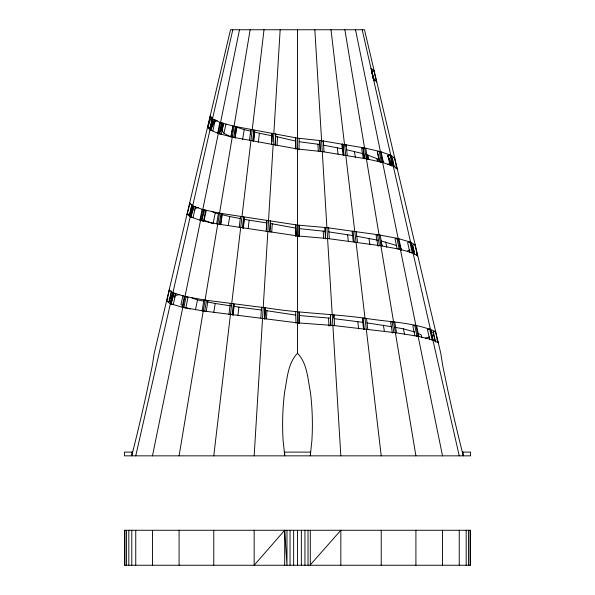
<?xml version="1.0" encoding="UTF-8"?>
<svg xmlns="http://www.w3.org/2000/svg" width="595" height="595" viewBox="0 0 595 595"><rect width="100%" height="100%" fill="white"/><g stroke="black" fill="none" stroke-linecap="round" stroke-linejoin="round"><path stroke-width="0.89" d="M299.032 149.754L299.188 138.62M345.985 146.377L346.015 144.622L347.294 155.481M271.975 141.558L272.131 133.198L271.469 144.072M323.308 142.763L323.345 141L322.899 141.29M266.575 229.425L266.82 220.18L266.158 231.053M235.122 137.943L235.471 126.527L236.936 127.085L235.122 137.943L236.215 126.824M264.701 319.009L265.05 307.593L264.701 319.009L265.154 307.786L205.059 300.096L185.023 296.474L172.87 292.852L169.092 290.219L169.397 289.966M270.004 232.124L270.48 220.946M275.307 145.262L275.805 134.135M243.288 228.443L243.645 217.019L244.567 217.584L243.288 228.443L244.017 217.257M253.53 141.565L253.887 130.149L254.809 130.707L253.53 141.565L254.348 130.439M250.51 134.715L250.763 129.576L249.483 140.45M233.709 304.112L233.039 315.335L234.318 304.476L233.404 303.911L232.124 314.777M260.848 318.013L261.517 307.146M254.162 455.844L280.163 29.75M264.388 318.451L265.05 307.593M269.691 231.567L270.353 220.708M274.994 144.697L275.656 133.845M266.448 318.883L266.947 310.739L265.139 310.501M271.751 231.953L272.25 223.809L270.472 223.527M277.062 145.031L277.56 136.88L275.745 136.515M221.585 213.642L220.641 224.821L222.448 213.962L220.99 213.404L219.176 224.263M310.248 455.844L311.877 440.754A275.693 266.158 29.2 0 0 310.389 392.023C307.734 378.889 307.332 363.411 297.5 353.266L297.5 29.75M228.971 314.391L230.25 303.524M239.227 227.431L240.506 216.558M213.769 455.844L264.009 29.75M242.366 227.885L243.645 217.019M252.607 141L253.887 130.149M237.941 315.261L238.9 307.117L233.441 306.276M248.189 228.331L249.149 220.187L243.853 219.198M258.334 142.309L259.405 133.258L254.043 131.978M203.959 299.895L202.144 310.769L202.791 310.954M216.647 223.802L218.462 212.936M179.088 455.844L250.138 29.75M204.687 311.155L206.502 300.296L207.96 300.854L206.153 311.713M233.664 137.386L235.471 126.527M213.724 312.546L215.234 303.495L207.246 301.858M228.22 225.617L229.73 216.565L222.061 214.646M242.567 139.594L244.225 129.636L236.446 127.129M182.13 307.146L184.346 296.273M199.89 220.18L202.107 209.306M217.651 133.198L219.875 122.325M152.476 455.844L239.488 29.75M201.638 220.641L203.854 209.782L205.758 210.34L203.542 221.206L201.638 220.641L204.635 210.02M185.796 308.098L188.02 297.232L186.116 296.674L183.892 307.533L185.164 307.905M223.504 123.47L221.288 134.329L219.384 133.763L221.6 122.905L223.504 123.47L219.384 133.763L222.567 123.21M195.45 309.831L197.488 299.873L191.716 297.916M213.017 223.809L215.241 212.943L212.088 211.627M170.185 303.576L172.773 292.197M189.991 216.625L192.564 205.32M209.797 129.658L212.274 118.784M135.749 455.844L232.801 29.75M175.845 293.216L173.279 304.476L171.062 303.911L173.539 293.052L175.756 293.61M190.854 217.019L193.33 206.16L195.547 206.725L193.07 217.584L190.854 217.019L194.245 206.405M212.861 130.707L215.331 119.848L210.645 130.149L212.861 130.707L212.333 130.431M206.368 210.228L204.1 220.187L212.207 223.475M231.767 135.11L231.15 136.828L232.965 125.954L230.771 136.88L223.899 133.258L225.959 124.199M191.977 204.866L189.612 214.892L187.232 214.326L189.909 202.984L189.597 203.297L192.668 205.922L202.776 209.544L219.555 213.166L297.5 225.066L326.915 227.654L379.075 234.899L398.144 238.521L410.58 242.143L414.99 244.976M212.467 117.974L210.102 127.999L207.722 127.442L210.422 115.988L210.095 116.367L212.467 119L220.522 122.622L234.043 126.244L297.5 138.137L321.612 140.732L364.579 147.977L380.391 151.599L390.781 155.221L394.507 158.106M171.315 291.624L169.121 301.791L171.68 290.925M189.612 214.892L191.813 204.702M210.102 127.999L210.734 124.459M183.096 295.291L180.925 304.484L182.948 306.061M223.698 123.106L221.92 130.625L223.899 133.258M377.364 235.471L377.557 234.675L376.1 235.233L377.758 245.2M131.718 455.844L135.489 440.754A275.693 35.038 -76.7 0 0 146.787 392.023L152.231 365.88L154.231 353.266L230.518 29.75L364.482 29.75L440.769 353.266L442.769 365.88L448.214 392.023A275.693 35.038 76.7 0 0 459.511 440.754L463.282 455.844M171.062 303.911L174.305 293.253M171.747 296.726L172.847 293.171M192.601 206.577L191.538 209.842L192.654 207.469M374.032 71.266L374.173 70.835L370.983 68.291M207.722 127.442L211.53 116.888M395.943 165.708L397.066 168.965L394.381 157.578L392.008 158.136L392.893 160.248M412.231 249.387L413.272 247.728M433.101 332.419L433.019 332.047L435.384 342.08M416.753 253.381L417.556 255.835L413.056 253.009L400.361 249.387L380.882 245.765L327.577 238.521L297.5 235.932L217.74 224.032L200.552 220.41L190.199 216.788L187.031 214.163L187.343 213.858M209.946 127.799L210.236 127.419M432.029 336.316L433.852 333.966M435.481 331.861L435.666 331.623C413.532 322.059 388.505 322.148 365.003 318.206C331.155 313.647 296.92 313.126 263.221 307.34M437.02 339.44L438.046 342.72L432.855 339.938L418.114 336.316L395.378 332.694L332.88 325.45L297.5 322.862L203.245 310.962L182.799 307.34L170.393 303.718L166.533 301.085L166.838 300.832M286.976 530.271L286.976 565.25L284.693 530.271L254.162 565.25L254.162 530.271M310.307 564.878L340.838 530.271L340.838 565.25M187.232 214.326L189.723 214.423M207.856 126.861L207.529 127.233L209.998 129.866L218.305 133.488L232.236 137.11L297.5 149.003L322.274 151.599L366.386 158.843L382.615 162.465L393.258 166.087L397.237 168.63M297.5 353.266C287.668 363.411 287.266 378.889 284.611 392.023A275.693 266.158 -29.2 0 0 283.123 440.754L284.752 455.844M169.211 301.397L167.336 301.278M190.34 210.994L191.843 209.544M168.943 299.077L172.044 296.474M328.284 228.116L328.648 227.885L329.31 238.744M389.561 163.283L390.097 163.03M387.464 164.443L390.052 163.409M366.022 318.585L366.498 318.399L367.784 329.258M377.907 246.107L379.372 245.549L377.557 234.675M364.869 158.575L363.054 147.701L361.596 148.259L363.255 158.225M194.178 210.117L194.825 209.871M409.353 250.168L409.896 249.959M214.847 121.417L217.264 120.502M393.399 332.687L393.868 332.508L392.06 321.635L390.595 322.2L392.41 333.066M174.38 297.046L175.019 296.838M407.486 250.934L409.933 250.138M195.145 208.525L198.529 207.476M394.106 322.207L394.73 322.021L396.545 332.88M379.335 161.847L377.304 151.881L379.201 151.323L381.425 162.197M398.457 249.379L399.186 249.171L396.969 238.297L395.065 238.863L397.096 248.822M416.329 336.309L416.946 336.13L414.722 325.264L412.818 325.822L414.856 335.788M425.447 338.131L429.672 336.963M396.746 238.9L398.144 238.521M174.543 295.812L179.779 294.436M398.048 238.967L398.903 238.744L401.119 249.603L399.587 244.285M415.927 325.829L416.649 325.636L418.865 336.502M390.06 165.477L387.791 155.511L390.008 154.945L392.484 165.819L387.791 155.511L388.446 155.786M429.761 339.775L427.411 329.444L429.627 328.886L432.096 339.752L431.39 339.931M411.45 253.001L412.29 252.793L409.814 241.92L407.597 242.485L409.97 252.882M373.667 80.362L371.496 71.162L373.876 70.597L376.59 82.117L376.732 81.701L373.452 79.157M414.678 254.296L412.514 245.103L414.894 244.538L417.556 255.835M433.019 332.047L435.391 331.489L438.046 342.72M416.56 255.619L417.452 255.411M395.853 168.705L396.947 168.452M188.332 214.081L187.031 214.163L189.448 214.728M132.655 452.118L124.459 452.118L124.459 455.844L470.541 455.844L470.541 452.118L462.345 452.118M284.298 452.118L310.702 452.118M299.322 315.536L330.329 318.206M299.337 228.644L324.996 231.321M333.988 318.66L363.285 322.378M299.27 141.759L319.649 144.451M238.9 307.117L261.517 310.032M366.944 322.892L391.584 326.707M328.604 231.857L352.887 235.575M266.947 310.739L295.7 315.112M215.234 303.495L230.711 305.86M249.149 220.187L266.924 222.969M356.45 236.185L377.728 240.201M395.229 327.362L403.432 328.842L414.737 331.988M272.25 223.809L295.7 228.123M323.182 145.113L342.705 148.891M229.73 216.565L240.321 218.536M259.405 133.258L272.108 135.794M197.488 299.873L203.698 301.137M346.305 149.65L362.853 153.629M381.261 240.968L396.679 245.542M277.56 136.88L295.767 141.127M169.121 301.791L166.741 301.226L169.3 290.367L170.125 290.568M244.225 129.636L250.473 131.131M189.798 203.468L190.787 203.706M215.241 212.943L218.648 213.791M366.237 154.536L376.873 158.612L379.595 160.65M427.411 329.444L428.043 329.645M185.99 307.667L190.207 309.065M172.729 304.29L173.279 304.476M193.07 217.584L192.371 217.182M418.077 333.319L421.275 335.015L421.862 337.521M412.514 245.103L414.328 251.953M295.656 311.743L295.968 323.174M372.634 77.008L373.749 79.388L371.28 68.529M372.842 76.963L373.749 79.388M366.944 157.385L367.569 159.103L365.754 148.244M387.791 155.511L391.451 166.072M392.432 163.008L393.54 166.265M371.496 71.162L374.753 80.98M381.745 157.43L383.373 162.725L381.157 151.859M377.304 151.881L380.532 162.45M366.884 156.455L367.569 159.103M381.202 242.44L382.049 245.988L380.242 235.122M392.254 158.337L394.225 166.697M433.249 332.188L435.22 340.548M392.008 158.136L393.979 166.503M400.777 248.085L401.365 250.599M391.064 155.407L393.63 166.645M410.855 242.299L413.436 253.634M430.654 329.206L433.249 340.608M362.199 29.75L459.251 455.844M376.873 158.612L377.498 161.327M355.512 29.75L442.524 455.844M367.926 154.99L368.848 159.519M385.679 241.92L386.787 247.349M403.432 328.842L404.541 334.278M344.862 29.75L415.912 455.844M354.397 151.368L355.453 157.705M368.893 238.297L369.949 244.634M383.388 325.22L384.444 331.564M356.256 231.5L357.536 242.366M330.991 29.75L381.231 455.844M344.036 154.945L342.75 144.072L341.835 144.637L343.01 154.603L342.75 144.072L343.598 155.206M354.285 241.92L353.006 231.053L352.091 231.611L353.266 241.577M337.305 147.746L338.057 154.083M347.554 234.675L348.306 241.012M357.803 321.605L358.659 328.842M363.054 147.701L364.177 158.828M323.345 141L324.007 151.859M334.613 325.636L333.951 314.777L333.661 317.559M314.837 29.75L340.838 455.844M320.415 151.398L319.753 140.532L320.05 151.056M317.886 144.124L318.325 151.368M323.189 231.053L323.635 238.297M328.492 317.983L328.99 326.127M272.131 133.198L272.213 136.716M250.763 129.576L250.792 131.331M470.035 530.271L470.035 565.25M468.548 530.271L468.548 565.25M466.183 530.271L466.183 565.25M463.096 452.118L463.096 455.153M459.251 530.271L459.251 565.25M442.524 530.271L442.524 565.25M415.912 530.271L415.912 565.25M381.231 530.271L381.231 565.25M310.389 452.118L310.389 455.153M310.307 530.271L310.307 565.25M308.024 530.271L308.024 565.25M304.945 530.271L304.945 565.25M301.353 530.271L301.353 565.25M297.5 530.271L297.5 565.25M293.647 530.271L293.647 565.25M290.055 530.271L290.055 565.25M284.693 530.271L284.693 565.25M284.611 452.118L284.611 455.153M213.769 530.271L213.769 565.25M179.088 530.271L179.088 565.25M152.476 530.271L152.476 565.25M135.749 530.271L135.749 565.25M131.904 452.118L131.904 455.153M131.785 530.271L131.785 565.25M128.817 530.271L128.817 565.25M126.452 530.271L126.452 565.25M124.965 530.271L124.965 565.25M299.032 312.687L299.032 323.554L299.345 312.13L299.032 312.687M299.032 225.788L299.032 236.654L299.345 225.23L299.032 225.788M213.114 119.29L210.645 130.149L214.26 119.595L213.114 119.29M325.599 238.58L325.413 238.922L325.063 227.491L325.599 238.58M330.932 325.495L330.716 325.874L330.366 314.45L330.932 325.495M364.244 329.065L363.627 329.444L362.34 318.578L363.262 318.013L364.244 329.065M470.541 530.271L124.459 530.271L124.459 565.25L470.541 565.25L470.541 530.271M295.812 148.914L295.656 137.772L295.812 148.914M295.782 235.858L295.656 224.769L295.968 236.2L295.656 224.769L295.782 235.858"/></g></svg>
